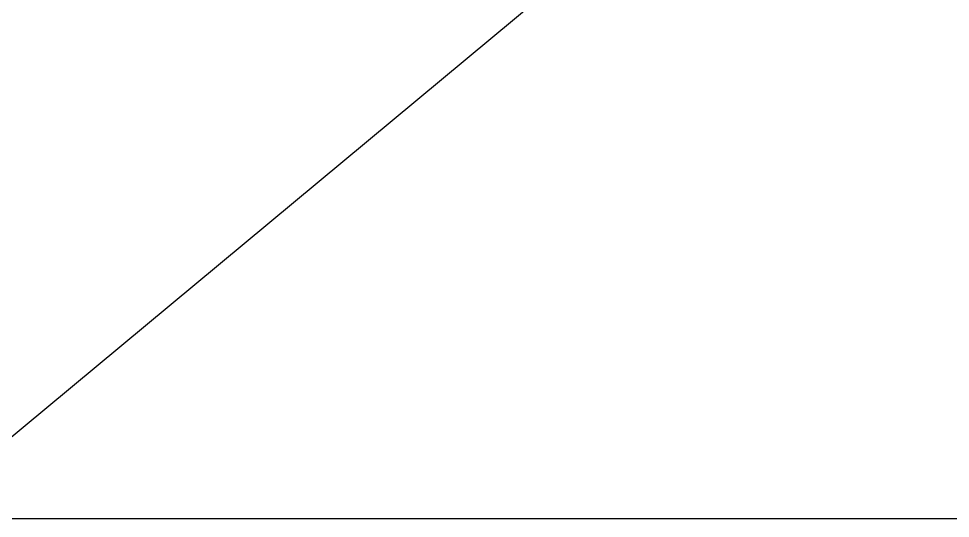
# Model space of a CAD drawing. Header units: inches. Extents: x 0 to 1813292486, y 0 to 3473589894.
# Drawn here: x 600646201.2 to 600646483.3, y 3473290518 to 3473290669.4 of the extents above; entities that cross this region are included whole.
import ezdxf

# ---------------------------------------------------------------- set-up
doc = ezdxf.new("R2010")
doc.units = ezdxf.units.IN
doc.header["$LTSCALE"] = 1000
doc.header["$MEASUREMENT"] = 0
for name, color, linetype in [('A-Anno-Note', 241, 'Continuous'), ('AX-MALL-P02-200$0$A-Anno-Note', 241, 'Continuous'), ('AX-MALL-WALL-P02$0$A-Anno-Note', 241, 'Continuous'), ('AX-MALL-WALL-P02-QT$0$A-Wall', 2, 'Continuous'), ('AX-MALL-WALL-P02-QT$0$A-Wall-Patt', 13, 'Continuous')]:
    doc.layers.add(name, color=color, linetype=linetype)

# ---------------------------------------------------------------- blocks, each defined once
blk = doc.blocks.new('AX-MALL-WALL-P02-QT')
at = {"layer": 'AX-MALL-WALL-P02-QT$0$A-Wall-Patt'}
h = blk.add_hatch(dxfattribs=at)
h.set_pattern_fill('普通砖', color=256, scale=200, style=0)
h.set_pattern_definition([(45, (0, 359), (-353.553532015, 353.553532015), [])])
h.paths.add_polyline_path([(600495824.95, 3473113831.95), (600466045.72, 3473124925.59), (600465975.9, 3473124738.17), (600495661.42, 3473113679.44), (600495778.4, 3473113707)])
at = {"layer": 'AX-MALL-WALL-P02-QT$0$A-Wall'}
blk.add_line((600465975.9, 3473124738.17), (600495661.42, 3473113679.44), dxfattribs=at)
blk = doc.blocks.new('AX-MALL-WALL-P02')
at = {"layer": 'AX-MALL-WALL-P02$0$A-Anno-Note'}
blk.add_blockref('AX-MALL-WALL-P02-QT', (0, 0), dxfattribs=at)
blk = doc.blocks.new('AX-MALL-P02-200')
at = {"layer": 'AX-MALL-P02-200$0$A-Anno-Note'}
blk.add_blockref('AX-MALL-WALL-P02', (0, 0), dxfattribs=at)

msp = doc.modelspace()

# ---------------------------------------------------------------- block references
at = {"layer": 'A-Anno-Note', "rotation": 20.43183869077545}
msp.add_blockref('AX-MALL-P02-200', (1250392458.53, 9048125.68), dxfattribs=at)

doc.saveas('drawing.dxf')
